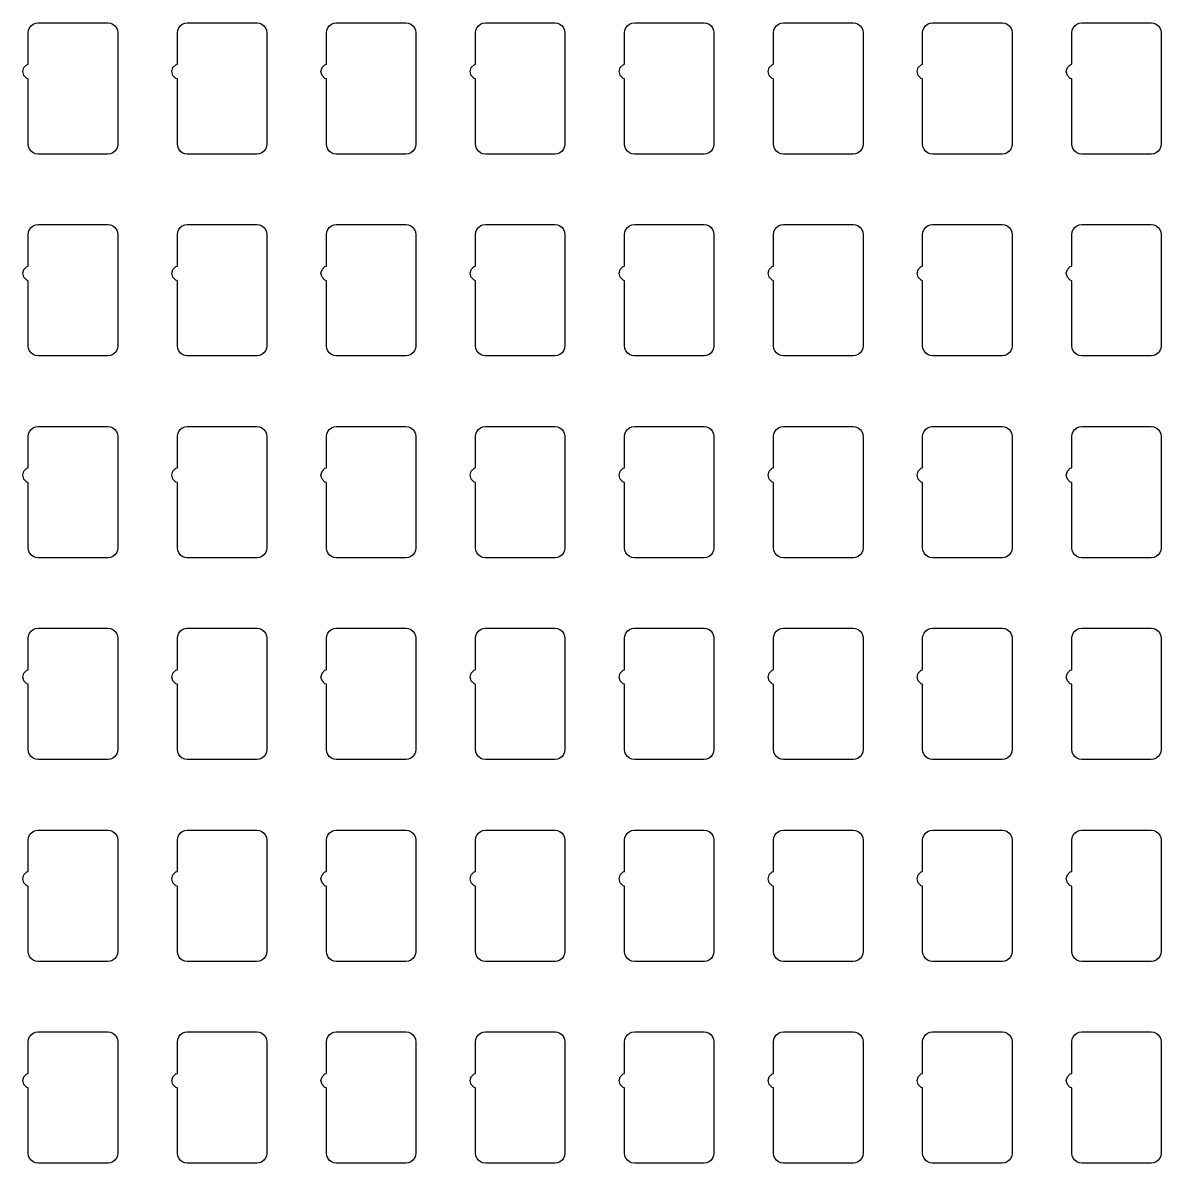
# Model space of a CAD drawing. Extents: x 11 to 212, y 11 to 212.
# Drawn here: x 79.72 to 93.2, y 97.29 to 110.78 of the extents above; entities that cross this region are included whole.
import ezdxf

# ---------------------------------------------------------------- set-up
doc = ezdxf.new("R2010")
doc.units = 0
doc.layers.add('C2', color=7, linetype='continuous')

msp = doc.modelspace()

# ---------------------------------------------------------------- linework, layer by layer
at = {"layer": 'C2'}
for points in [[(80.729, 110.782), (80.76, 110.778), (80.788, 110.767), (80.813, 110.748), (80.831, 110.724), (80.843, 110.695), (80.847, 110.665), (80.847, 109.347), (80.843, 109.317), (80.831, 109.288), (80.813, 109.264), (80.788, 109.245), (80.76, 109.233), (80.729, 109.229), (79.906, 109.229), (79.875, 109.233), (79.847, 109.245), (79.823, 109.264), (79.804, 109.288), (79.792, 109.317), (79.788, 109.347), (79.788, 110.12), (79.771, 110.124), (79.736, 110.159), (79.724, 110.206), (79.736, 110.253), (79.771, 110.287), (79.788, 110.292), (79.788, 110.665), (79.792, 110.695), (79.804, 110.724), (79.823, 110.748), (79.847, 110.767), (79.875, 110.778), (79.906, 110.782)], [(82.494, 110.782), (82.525, 110.778), (82.553, 110.767), (82.577, 110.748), (82.596, 110.724), (82.608, 110.695), (82.612, 110.665), (82.612, 109.347), (82.608, 109.317), (82.596, 109.288), (82.577, 109.264), (82.553, 109.245), (82.525, 109.233), (82.494, 109.229), (81.671, 109.229), (81.64, 109.233), (81.612, 109.245), (81.587, 109.264), (81.569, 109.288), (81.557, 109.317), (81.553, 109.347), (81.553, 110.12), (81.535, 110.124), (81.501, 110.159), (81.488, 110.206), (81.501, 110.253), (81.535, 110.287), (81.553, 110.292), (81.553, 110.665), (81.557, 110.695), (81.569, 110.724), (81.587, 110.748), (81.612, 110.767), (81.64, 110.778), (81.671, 110.782)], [(84.259, 110.782), (84.289, 110.778), (84.318, 110.767), (84.342, 110.748), (84.361, 110.724), (84.372, 110.695), (84.376, 110.665), (84.376, 109.347), (84.372, 109.317), (84.361, 109.288), (84.342, 109.264), (84.318, 109.245), (84.289, 109.233), (84.259, 109.229), (83.435, 109.229), (83.405, 109.233), (83.376, 109.245), (83.352, 109.264), (83.333, 109.288), (83.322, 109.317), (83.318, 109.347), (83.318, 110.12), (83.3, 110.124), (83.266, 110.159), (83.253, 110.206), (83.266, 110.253), (83.3, 110.287), (83.318, 110.292), (83.318, 110.665), (83.322, 110.695), (83.333, 110.724), (83.352, 110.748), (83.376, 110.767), (83.405, 110.778), (83.435, 110.782)], [(86.024, 110.782), (86.054, 110.778), (86.082, 110.767), (86.107, 110.748), (86.125, 110.724), (86.137, 110.695), (86.141, 110.665), (86.141, 109.347), (86.137, 109.317), (86.125, 109.288), (86.107, 109.264), (86.082, 109.245), (86.054, 109.233), (86.024, 109.229), (85.2, 109.229), (85.17, 109.233), (85.141, 109.245), (85.117, 109.264), (85.098, 109.288), (85.086, 109.317), (85.082, 109.347), (85.082, 110.12), (85.065, 110.124), (85.03, 110.159), (85.018, 110.206), (85.03, 110.253), (85.065, 110.287), (85.082, 110.292), (85.082, 110.665), (85.086, 110.695), (85.098, 110.724), (85.117, 110.748), (85.141, 110.767), (85.17, 110.778), (85.2, 110.782)], [(87.788, 110.782), (87.819, 110.778), (87.847, 110.767), (87.871, 110.748), (87.89, 110.724), (87.902, 110.695), (87.906, 110.665), (87.906, 109.347), (87.902, 109.317), (87.89, 109.288), (87.871, 109.264), (87.847, 109.245), (87.819, 109.233), (87.788, 109.229), (86.965, 109.229), (86.934, 109.233), (86.906, 109.245), (86.882, 109.264), (86.863, 109.288), (86.851, 109.317), (86.847, 109.347), (86.847, 110.12), (86.829, 110.124), (86.795, 110.159), (86.782, 110.206), (86.795, 110.253), (86.829, 110.287), (86.847, 110.292), (86.847, 110.665), (86.851, 110.695), (86.863, 110.724), (86.882, 110.748), (86.906, 110.767), (86.934, 110.778), (86.965, 110.782)], [(89.553, 110.782), (89.583, 110.778), (89.612, 110.767), (89.636, 110.748), (89.655, 110.724), (89.667, 110.695), (89.671, 110.665), (89.671, 109.347), (89.667, 109.317), (89.655, 109.288), (89.636, 109.264), (89.612, 109.245), (89.583, 109.233), (89.553, 109.229), (88.729, 109.229), (88.699, 109.233), (88.671, 109.245), (88.646, 109.264), (88.628, 109.288), (88.616, 109.317), (88.612, 109.347), (88.612, 110.12), (88.594, 110.124), (88.56, 110.159), (88.547, 110.206), (88.56, 110.253), (88.594, 110.287), (88.612, 110.292), (88.612, 110.665), (88.616, 110.695), (88.628, 110.724), (88.646, 110.748), (88.671, 110.767), (88.699, 110.778), (88.729, 110.782)], [(91.318, 110.782), (91.348, 110.778), (91.376, 110.767), (91.401, 110.748), (91.42, 110.724), (91.431, 110.695), (91.435, 110.665), (91.435, 109.347), (91.431, 109.317), (91.42, 109.288), (91.401, 109.264), (91.376, 109.245), (91.348, 109.233), (91.318, 109.229), (90.494, 109.229), (90.464, 109.233), (90.435, 109.245), (90.411, 109.264), (90.392, 109.288), (90.38, 109.317), (90.376, 109.347), (90.376, 110.12), (90.359, 110.124), (90.324, 110.159), (90.312, 110.206), (90.324, 110.253), (90.359, 110.287), (90.376, 110.292), (90.376, 110.665), (90.38, 110.695), (90.392, 110.724), (90.411, 110.748), (90.435, 110.767), (90.464, 110.778), (90.494, 110.782)], [(93.082, 110.782), (93.113, 110.778), (93.141, 110.767), (93.166, 110.748), (93.184, 110.724), (93.196, 110.695), (93.2, 110.665), (93.2, 109.347), (93.196, 109.317), (93.184, 109.288), (93.166, 109.264), (93.141, 109.245), (93.113, 109.233), (93.082, 109.229), (92.259, 109.229), (92.228, 109.233), (92.2, 109.245), (92.176, 109.264), (92.157, 109.288), (92.145, 109.317), (92.141, 109.347), (92.141, 110.12), (92.124, 110.124), (92.089, 110.159), (92.076, 110.206), (92.089, 110.253), (92.124, 110.287), (92.141, 110.292), (92.141, 110.665), (92.145, 110.695), (92.157, 110.724), (92.176, 110.748), (92.2, 110.767), (92.228, 110.778), (92.259, 110.782)], [(80.729, 108.394), (80.76, 108.39), (80.788, 108.378), (80.813, 108.36), (80.831, 108.335), (80.843, 108.307), (80.847, 108.276), (80.847, 106.959), (80.843, 106.928), (80.831, 106.9), (80.813, 106.876), (80.788, 106.857), (80.76, 106.845), (80.729, 106.841), (79.906, 106.841), (79.875, 106.845), (79.847, 106.857), (79.823, 106.876), (79.804, 106.9), (79.792, 106.928), (79.788, 106.959), (79.788, 107.731), (79.771, 107.736), (79.736, 107.771), (79.724, 107.818), (79.736, 107.865), (79.771, 107.899), (79.788, 107.904), (79.788, 108.276), (79.792, 108.307), (79.804, 108.335), (79.823, 108.36), (79.847, 108.378), (79.875, 108.39), (79.906, 108.394)], [(82.494, 108.394), (82.525, 108.39), (82.553, 108.378), (82.577, 108.36), (82.596, 108.335), (82.608, 108.307), (82.612, 108.276), (82.612, 106.959), (82.608, 106.928), (82.596, 106.9), (82.577, 106.876), (82.553, 106.857), (82.525, 106.845), (82.494, 106.841), (81.671, 106.841), (81.64, 106.845), (81.612, 106.857), (81.587, 106.876), (81.569, 106.9), (81.557, 106.928), (81.553, 106.959), (81.553, 107.731), (81.535, 107.736), (81.501, 107.771), (81.488, 107.818), (81.501, 107.865), (81.535, 107.899), (81.553, 107.904), (81.553, 108.276), (81.557, 108.307), (81.569, 108.335), (81.587, 108.36), (81.612, 108.378), (81.64, 108.39), (81.671, 108.394)], [(84.259, 108.394), (84.289, 108.39), (84.318, 108.378), (84.342, 108.36), (84.361, 108.335), (84.372, 108.307), (84.376, 108.276), (84.376, 106.959), (84.372, 106.928), (84.361, 106.9), (84.342, 106.876), (84.318, 106.857), (84.289, 106.845), (84.259, 106.841), (83.435, 106.841), (83.405, 106.845), (83.376, 106.857), (83.352, 106.876), (83.333, 106.9), (83.322, 106.928), (83.318, 106.959), (83.318, 107.731), (83.3, 107.736), (83.266, 107.771), (83.253, 107.818), (83.266, 107.865), (83.3, 107.899), (83.318, 107.904), (83.318, 108.276), (83.322, 108.307), (83.333, 108.335), (83.352, 108.36), (83.376, 108.378), (83.405, 108.39), (83.435, 108.394)], [(86.024, 108.394), (86.054, 108.39), (86.082, 108.378), (86.107, 108.36), (86.125, 108.335), (86.137, 108.307), (86.141, 108.276), (86.141, 106.959), (86.137, 106.928), (86.125, 106.9), (86.107, 106.876), (86.082, 106.857), (86.054, 106.845), (86.024, 106.841), (85.2, 106.841), (85.17, 106.845), (85.141, 106.857), (85.117, 106.876), (85.098, 106.9), (85.086, 106.928), (85.082, 106.959), (85.082, 107.731), (85.065, 107.736), (85.03, 107.771), (85.018, 107.818), (85.03, 107.865), (85.065, 107.899), (85.082, 107.904), (85.082, 108.276), (85.086, 108.307), (85.098, 108.335), (85.117, 108.36), (85.141, 108.378), (85.17, 108.39), (85.2, 108.394)], [(87.788, 108.394), (87.819, 108.39), (87.847, 108.378), (87.871, 108.36), (87.89, 108.335), (87.902, 108.307), (87.906, 108.276), (87.906, 106.959), (87.902, 106.928), (87.89, 106.9), (87.871, 106.876), (87.847, 106.857), (87.819, 106.845), (87.788, 106.841), (86.965, 106.841), (86.934, 106.845), (86.906, 106.857), (86.882, 106.876), (86.863, 106.9), (86.851, 106.928), (86.847, 106.959), (86.847, 107.731), (86.829, 107.736), (86.795, 107.771), (86.782, 107.818), (86.795, 107.865), (86.829, 107.899), (86.847, 107.904), (86.847, 108.276), (86.851, 108.307), (86.863, 108.335), (86.882, 108.36), (86.906, 108.378), (86.934, 108.39), (86.965, 108.394)], [(89.553, 108.394), (89.583, 108.39), (89.612, 108.378), (89.636, 108.36), (89.655, 108.335), (89.667, 108.307), (89.671, 108.276), (89.671, 106.959), (89.667, 106.928), (89.655, 106.9), (89.636, 106.876), (89.612, 106.857), (89.583, 106.845), (89.553, 106.841), (88.729, 106.841), (88.699, 106.845), (88.671, 106.857), (88.646, 106.876), (88.628, 106.9), (88.616, 106.928), (88.612, 106.959), (88.612, 107.731), (88.594, 107.736), (88.56, 107.771), (88.547, 107.818), (88.56, 107.865), (88.594, 107.899), (88.612, 107.904), (88.612, 108.276), (88.616, 108.307), (88.628, 108.335), (88.646, 108.36), (88.671, 108.378), (88.699, 108.39), (88.729, 108.394)], [(91.318, 108.394), (91.348, 108.39), (91.376, 108.378), (91.401, 108.36), (91.42, 108.335), (91.431, 108.307), (91.435, 108.276), (91.435, 106.959), (91.431, 106.928), (91.42, 106.9), (91.401, 106.876), (91.376, 106.857), (91.348, 106.845), (91.318, 106.841), (90.494, 106.841), (90.464, 106.845), (90.435, 106.857), (90.411, 106.876), (90.392, 106.9), (90.38, 106.928), (90.376, 106.959), (90.376, 107.731), (90.359, 107.736), (90.324, 107.771), (90.312, 107.818), (90.324, 107.865), (90.359, 107.899), (90.376, 107.904), (90.376, 108.276), (90.38, 108.307), (90.392, 108.335), (90.411, 108.36), (90.435, 108.378), (90.464, 108.39), (90.494, 108.394)], [(93.082, 108.394), (93.113, 108.39), (93.141, 108.378), (93.166, 108.36), (93.184, 108.335), (93.196, 108.307), (93.2, 108.276), (93.2, 106.959), (93.196, 106.928), (93.184, 106.9), (93.166, 106.876), (93.141, 106.857), (93.113, 106.845), (93.082, 106.841), (92.259, 106.841), (92.228, 106.845), (92.2, 106.857), (92.176, 106.876), (92.157, 106.9), (92.145, 106.928), (92.141, 106.959), (92.141, 107.731), (92.124, 107.736), (92.089, 107.771), (92.076, 107.818), (92.089, 107.865), (92.124, 107.899), (92.141, 107.904), (92.141, 108.276), (92.145, 108.307), (92.157, 108.335), (92.176, 108.36), (92.2, 108.378), (92.228, 108.39), (92.259, 108.394)], [(80.729, 106.006), (80.76, 106.002), (80.788, 105.99), (80.813, 105.971), (80.831, 105.947), (80.843, 105.919), (80.847, 105.888), (80.847, 104.571), (80.843, 104.54), (80.831, 104.512), (80.813, 104.487), (80.788, 104.469), (80.76, 104.457), (80.729, 104.453), (79.906, 104.453), (79.875, 104.457), (79.847, 104.469), (79.823, 104.487), (79.804, 104.512), (79.792, 104.54), (79.788, 104.571), (79.788, 105.343), (79.771, 105.348), (79.736, 105.382), (79.724, 105.429), (79.736, 105.476), (79.771, 105.511), (79.788, 105.516), (79.788, 105.888), (79.792, 105.919), (79.804, 105.947), (79.823, 105.971), (79.847, 105.99), (79.875, 106.002), (79.906, 106.006)], [(82.494, 106.006), (82.525, 106.002), (82.553, 105.99), (82.577, 105.971), (82.596, 105.947), (82.608, 105.919), (82.612, 105.888), (82.612, 104.571), (82.608, 104.54), (82.596, 104.512), (82.577, 104.487), (82.553, 104.469), (82.525, 104.457), (82.494, 104.453), (81.671, 104.453), (81.64, 104.457), (81.612, 104.469), (81.587, 104.487), (81.569, 104.512), (81.557, 104.54), (81.553, 104.571), (81.553, 105.343), (81.535, 105.348), (81.501, 105.382), (81.488, 105.429), (81.501, 105.476), (81.535, 105.511), (81.553, 105.516), (81.553, 105.888), (81.557, 105.919), (81.569, 105.947), (81.587, 105.971), (81.612, 105.99), (81.64, 106.002), (81.671, 106.006)], [(84.259, 106.006), (84.289, 106.002), (84.318, 105.99), (84.342, 105.971), (84.361, 105.947), (84.372, 105.919), (84.376, 105.888), (84.376, 104.571), (84.372, 104.54), (84.361, 104.512), (84.342, 104.487), (84.318, 104.469), (84.289, 104.457), (84.259, 104.453), (83.435, 104.453), (83.405, 104.457), (83.376, 104.469), (83.352, 104.487), (83.333, 104.512), (83.322, 104.54), (83.318, 104.571), (83.318, 105.343), (83.3, 105.348), (83.266, 105.382), (83.253, 105.429), (83.266, 105.476), (83.3, 105.511), (83.318, 105.516), (83.318, 105.888), (83.322, 105.919), (83.333, 105.947), (83.352, 105.971), (83.376, 105.99), (83.405, 106.002), (83.435, 106.006)], [(86.024, 106.006), (86.054, 106.002), (86.082, 105.99), (86.107, 105.971), (86.125, 105.947), (86.137, 105.919), (86.141, 105.888), (86.141, 104.571), (86.137, 104.54), (86.125, 104.512), (86.107, 104.487), (86.082, 104.469), (86.054, 104.457), (86.024, 104.453), (85.2, 104.453), (85.17, 104.457), (85.141, 104.469), (85.117, 104.487), (85.098, 104.512), (85.086, 104.54), (85.082, 104.571), (85.082, 105.343), (85.065, 105.348), (85.03, 105.382), (85.018, 105.429), (85.03, 105.476), (85.065, 105.511), (85.082, 105.516), (85.082, 105.888), (85.086, 105.919), (85.098, 105.947), (85.117, 105.971), (85.141, 105.99), (85.17, 106.002), (85.2, 106.006)], [(87.788, 106.006), (87.819, 106.002), (87.847, 105.99), (87.871, 105.971), (87.89, 105.947), (87.902, 105.919), (87.906, 105.888), (87.906, 104.571), (87.902, 104.54), (87.89, 104.512), (87.871, 104.487), (87.847, 104.469), (87.819, 104.457), (87.788, 104.453), (86.965, 104.453), (86.934, 104.457), (86.906, 104.469), (86.882, 104.487), (86.863, 104.512), (86.851, 104.54), (86.847, 104.571), (86.847, 105.343), (86.829, 105.348), (86.795, 105.382), (86.782, 105.429), (86.795, 105.476), (86.829, 105.511), (86.847, 105.516), (86.847, 105.888), (86.851, 105.919), (86.863, 105.947), (86.882, 105.971), (86.906, 105.99), (86.934, 106.002), (86.965, 106.006)], [(89.553, 106.006), (89.583, 106.002), (89.612, 105.99), (89.636, 105.971), (89.655, 105.947), (89.667, 105.919), (89.671, 105.888), (89.671, 104.571), (89.667, 104.54), (89.655, 104.512), (89.636, 104.487), (89.612, 104.469), (89.583, 104.457), (89.553, 104.453), (88.729, 104.453), (88.699, 104.457), (88.671, 104.469), (88.646, 104.487), (88.628, 104.512), (88.616, 104.54), (88.612, 104.571), (88.612, 105.343), (88.594, 105.348), (88.56, 105.382), (88.547, 105.429), (88.56, 105.476), (88.594, 105.511), (88.612, 105.516), (88.612, 105.888), (88.616, 105.919), (88.628, 105.947), (88.646, 105.971), (88.671, 105.99), (88.699, 106.002), (88.729, 106.006)], [(91.318, 106.006), (91.348, 106.002), (91.376, 105.99), (91.401, 105.971), (91.42, 105.947), (91.431, 105.919), (91.435, 105.888), (91.435, 104.571), (91.431, 104.54), (91.42, 104.512), (91.401, 104.487), (91.376, 104.469), (91.348, 104.457), (91.318, 104.453), (90.494, 104.453), (90.464, 104.457), (90.435, 104.469), (90.411, 104.487), (90.392, 104.512), (90.38, 104.54), (90.376, 104.571), (90.376, 105.343), (90.359, 105.348), (90.324, 105.382), (90.312, 105.429), (90.324, 105.476), (90.359, 105.511), (90.376, 105.516), (90.376, 105.888), (90.38, 105.919), (90.392, 105.947), (90.411, 105.971), (90.435, 105.99), (90.464, 106.002), (90.494, 106.006)], [(93.082, 106.006), (93.113, 106.002), (93.141, 105.99), (93.166, 105.971), (93.184, 105.947), (93.196, 105.919), (93.2, 105.888), (93.2, 104.571), (93.196, 104.54), (93.184, 104.512), (93.166, 104.487), (93.141, 104.469), (93.113, 104.457), (93.082, 104.453), (92.259, 104.453), (92.228, 104.457), (92.2, 104.469), (92.176, 104.487), (92.157, 104.512), (92.145, 104.54), (92.141, 104.571), (92.141, 105.343), (92.124, 105.348), (92.089, 105.382), (92.076, 105.429), (92.089, 105.476), (92.124, 105.511), (92.141, 105.516), (92.141, 105.888), (92.145, 105.919), (92.157, 105.947), (92.176, 105.971), (92.2, 105.99), (92.228, 106.002), (92.259, 106.006)], [(80.729, 103.618), (80.76, 103.614), (80.788, 103.602), (80.813, 103.583), (80.831, 103.559), (80.843, 103.53), (80.847, 103.5), (80.847, 102.182), (80.843, 102.152), (80.831, 102.124), (80.813, 102.099), (80.788, 102.08), (80.76, 102.069), (80.729, 102.065), (79.906, 102.065), (79.875, 102.069), (79.847, 102.08), (79.823, 102.099), (79.804, 102.124), (79.792, 102.152), (79.788, 102.182), (79.788, 102.955), (79.771, 102.96), (79.736, 102.994), (79.724, 103.041), (79.736, 103.088), (79.771, 103.123), (79.788, 103.127), (79.788, 103.5), (79.792, 103.53), (79.804, 103.559), (79.823, 103.583), (79.847, 103.602), (79.875, 103.614), (79.906, 103.618)], [(82.494, 103.618), (82.525, 103.614), (82.553, 103.602), (82.577, 103.583), (82.596, 103.559), (82.608, 103.53), (82.612, 103.5), (82.612, 102.182), (82.608, 102.152), (82.596, 102.124), (82.577, 102.099), (82.553, 102.08), (82.525, 102.069), (82.494, 102.065), (81.671, 102.065), (81.64, 102.069), (81.612, 102.08), (81.587, 102.099), (81.569, 102.124), (81.557, 102.152), (81.553, 102.182), (81.553, 102.955), (81.535, 102.96), (81.501, 102.994), (81.488, 103.041), (81.501, 103.088), (81.535, 103.123), (81.553, 103.127), (81.553, 103.5), (81.557, 103.53), (81.569, 103.559), (81.587, 103.583), (81.612, 103.602), (81.64, 103.614), (81.671, 103.618)], [(84.259, 103.618), (84.289, 103.614), (84.318, 103.602), (84.342, 103.583), (84.361, 103.559), (84.372, 103.53), (84.376, 103.5), (84.376, 102.182), (84.372, 102.152), (84.361, 102.124), (84.342, 102.099), (84.318, 102.08), (84.289, 102.069), (84.259, 102.065), (83.435, 102.065), (83.405, 102.069), (83.376, 102.08), (83.352, 102.099), (83.333, 102.124), (83.322, 102.152), (83.318, 102.182), (83.318, 102.955), (83.3, 102.96), (83.266, 102.994), (83.253, 103.041), (83.266, 103.088), (83.3, 103.123), (83.318, 103.127), (83.318, 103.5), (83.322, 103.53), (83.333, 103.559), (83.352, 103.583), (83.376, 103.602), (83.405, 103.614), (83.435, 103.618)], [(86.024, 103.618), (86.054, 103.614), (86.082, 103.602), (86.107, 103.583), (86.125, 103.559), (86.137, 103.53), (86.141, 103.5), (86.141, 102.182), (86.137, 102.152), (86.125, 102.124), (86.107, 102.099), (86.082, 102.08), (86.054, 102.069), (86.024, 102.065), (85.2, 102.065), (85.17, 102.069), (85.141, 102.08), (85.117, 102.099), (85.098, 102.124), (85.086, 102.152), (85.082, 102.182), (85.082, 102.955), (85.065, 102.96), (85.03, 102.994), (85.018, 103.041), (85.03, 103.088), (85.065, 103.123), (85.082, 103.127), (85.082, 103.5), (85.086, 103.53), (85.098, 103.559), (85.117, 103.583), (85.141, 103.602), (85.17, 103.614), (85.2, 103.618)], [(87.788, 103.618), (87.819, 103.614), (87.847, 103.602), (87.871, 103.583), (87.89, 103.559), (87.902, 103.53), (87.906, 103.5), (87.906, 102.182), (87.902, 102.152), (87.89, 102.124), (87.871, 102.099), (87.847, 102.08), (87.819, 102.069), (87.788, 102.065), (86.965, 102.065), (86.934, 102.069), (86.906, 102.08), (86.882, 102.099), (86.863, 102.124), (86.851, 102.152), (86.847, 102.182), (86.847, 102.955), (86.829, 102.96), (86.795, 102.994), (86.782, 103.041), (86.795, 103.088), (86.829, 103.123), (86.847, 103.127), (86.847, 103.5), (86.851, 103.53), (86.863, 103.559), (86.882, 103.583), (86.906, 103.602), (86.934, 103.614), (86.965, 103.618)], [(89.553, 103.618), (89.583, 103.614), (89.612, 103.602), (89.636, 103.583), (89.655, 103.559), (89.667, 103.53), (89.671, 103.5), (89.671, 102.182), (89.667, 102.152), (89.655, 102.124), (89.636, 102.099), (89.612, 102.08), (89.583, 102.069), (89.553, 102.065), (88.729, 102.065), (88.699, 102.069), (88.671, 102.08), (88.646, 102.099), (88.628, 102.124), (88.616, 102.152), (88.612, 102.182), (88.612, 102.955), (88.594, 102.96), (88.56, 102.994), (88.547, 103.041), (88.56, 103.088), (88.594, 103.123), (88.612, 103.127), (88.612, 103.5), (88.616, 103.53), (88.628, 103.559), (88.646, 103.583), (88.671, 103.602), (88.699, 103.614), (88.729, 103.618)], [(91.318, 103.618), (91.348, 103.614), (91.376, 103.602), (91.401, 103.583), (91.42, 103.559), (91.431, 103.53), (91.435, 103.5), (91.435, 102.182), (91.431, 102.152), (91.42, 102.124), (91.401, 102.099), (91.376, 102.08), (91.348, 102.069), (91.318, 102.065), (90.494, 102.065), (90.464, 102.069), (90.435, 102.08), (90.411, 102.099), (90.392, 102.124), (90.38, 102.152), (90.376, 102.182), (90.376, 102.955), (90.359, 102.96), (90.324, 102.994), (90.312, 103.041), (90.324, 103.088), (90.359, 103.123), (90.376, 103.127), (90.376, 103.5), (90.38, 103.53), (90.392, 103.559), (90.411, 103.583), (90.435, 103.602), (90.464, 103.614), (90.494, 103.618)], [(93.082, 103.618), (93.113, 103.614), (93.141, 103.602), (93.166, 103.583), (93.184, 103.559), (93.196, 103.53), (93.2, 103.5), (93.2, 102.182), (93.196, 102.152), (93.184, 102.124), (93.166, 102.099), (93.141, 102.08), (93.113, 102.069), (93.082, 102.065), (92.259, 102.065), (92.228, 102.069), (92.2, 102.08), (92.176, 102.099), (92.157, 102.124), (92.145, 102.152), (92.141, 102.182), (92.141, 102.955), (92.124, 102.96), (92.089, 102.994), (92.076, 103.041), (92.089, 103.088), (92.124, 103.123), (92.141, 103.127), (92.141, 103.5), (92.145, 103.53), (92.157, 103.559), (92.176, 103.583), (92.2, 103.602), (92.228, 103.614), (92.259, 103.618)], [(80.729, 101.229), (80.76, 101.225), (80.788, 101.214), (80.813, 101.195), (80.831, 101.171), (80.843, 101.142), (80.847, 101.112), (80.847, 99.794), (80.843, 99.764), (80.831, 99.735), (80.813, 99.711), (80.788, 99.692), (80.76, 99.68), (80.729, 99.676), (79.906, 99.676), (79.875, 99.68), (79.847, 99.692), (79.823, 99.711), (79.804, 99.735), (79.792, 99.764), (79.788, 99.794), (79.788, 100.567), (79.771, 100.571), (79.736, 100.606), (79.724, 100.653), (79.736, 100.7), (79.771, 100.734), (79.788, 100.739), (79.788, 101.112), (79.792, 101.142), (79.804, 101.171), (79.823, 101.195), (79.847, 101.214), (79.875, 101.225), (79.906, 101.229)], [(82.494, 101.229), (82.525, 101.225), (82.553, 101.214), (82.577, 101.195), (82.596, 101.171), (82.608, 101.142), (82.612, 101.112), (82.612, 99.794), (82.608, 99.764), (82.596, 99.735), (82.577, 99.711), (82.553, 99.692), (82.525, 99.68), (82.494, 99.676), (81.671, 99.676), (81.64, 99.68), (81.612, 99.692), (81.587, 99.711), (81.569, 99.735), (81.557, 99.764), (81.553, 99.794), (81.553, 100.567), (81.535, 100.571), (81.501, 100.606), (81.488, 100.653), (81.501, 100.7), (81.535, 100.734), (81.553, 100.739), (81.553, 101.112), (81.557, 101.142), (81.569, 101.171), (81.587, 101.195), (81.612, 101.214), (81.64, 101.225), (81.671, 101.229)], [(84.259, 101.229), (84.289, 101.225), (84.318, 101.214), (84.342, 101.195), (84.361, 101.171), (84.372, 101.142), (84.376, 101.112), (84.376, 99.794), (84.372, 99.764), (84.361, 99.735), (84.342, 99.711), (84.318, 99.692), (84.289, 99.68), (84.259, 99.676), (83.435, 99.676), (83.405, 99.68), (83.376, 99.692), (83.352, 99.711), (83.333, 99.735), (83.322, 99.764), (83.318, 99.794), (83.318, 100.567), (83.3, 100.571), (83.266, 100.606), (83.253, 100.653), (83.266, 100.7), (83.3, 100.734), (83.318, 100.739), (83.318, 101.112), (83.322, 101.142), (83.333, 101.171), (83.352, 101.195), (83.376, 101.214), (83.405, 101.225), (83.435, 101.229)], [(86.024, 101.229), (86.054, 101.225), (86.082, 101.214), (86.107, 101.195), (86.125, 101.171), (86.137, 101.142), (86.141, 101.112), (86.141, 99.794), (86.137, 99.764), (86.125, 99.735), (86.107, 99.711), (86.082, 99.692), (86.054, 99.68), (86.024, 99.676), (85.2, 99.676), (85.17, 99.68), (85.141, 99.692), (85.117, 99.711), (85.098, 99.735), (85.086, 99.764), (85.082, 99.794), (85.082, 100.567), (85.065, 100.571), (85.03, 100.606), (85.018, 100.653), (85.03, 100.7), (85.065, 100.734), (85.082, 100.739), (85.082, 101.112), (85.086, 101.142), (85.098, 101.171), (85.117, 101.195), (85.141, 101.214), (85.17, 101.225), (85.2, 101.229)], [(87.788, 101.229), (87.819, 101.225), (87.847, 101.214), (87.871, 101.195), (87.89, 101.171), (87.902, 101.142), (87.906, 101.112), (87.906, 99.794), (87.902, 99.764), (87.89, 99.735), (87.871, 99.711), (87.847, 99.692), (87.819, 99.68), (87.788, 99.676), (86.965, 99.676), (86.934, 99.68), (86.906, 99.692), (86.882, 99.711), (86.863, 99.735), (86.851, 99.764), (86.847, 99.794), (86.847, 100.567), (86.829, 100.571), (86.795, 100.606), (86.782, 100.653), (86.795, 100.7), (86.829, 100.734), (86.847, 100.739), (86.847, 101.112), (86.851, 101.142), (86.863, 101.171), (86.882, 101.195), (86.906, 101.214), (86.934, 101.225), (86.965, 101.229)], [(89.553, 101.229), (89.583, 101.225), (89.612, 101.214), (89.636, 101.195), (89.655, 101.171), (89.667, 101.142), (89.671, 101.112), (89.671, 99.794), (89.667, 99.764), (89.655, 99.735), (89.636, 99.711), (89.612, 99.692), (89.583, 99.68), (89.553, 99.676), (88.729, 99.676), (88.699, 99.68), (88.671, 99.692), (88.646, 99.711), (88.628, 99.735), (88.616, 99.764), (88.612, 99.794), (88.612, 100.567), (88.594, 100.571), (88.56, 100.606), (88.547, 100.653), (88.56, 100.7), (88.594, 100.734), (88.612, 100.739), (88.612, 101.112), (88.616, 101.142), (88.628, 101.171), (88.646, 101.195), (88.671, 101.214), (88.699, 101.225), (88.729, 101.229)], [(91.318, 101.229), (91.348, 101.225), (91.376, 101.214), (91.401, 101.195), (91.42, 101.171), (91.431, 101.142), (91.435, 101.112), (91.435, 99.794), (91.431, 99.764), (91.42, 99.735), (91.401, 99.711), (91.376, 99.692), (91.348, 99.68), (91.318, 99.676), (90.494, 99.676), (90.464, 99.68), (90.435, 99.692), (90.411, 99.711), (90.392, 99.735), (90.38, 99.764), (90.376, 99.794), (90.376, 100.567), (90.359, 100.571), (90.324, 100.606), (90.312, 100.653), (90.324, 100.7), (90.359, 100.734), (90.376, 100.739), (90.376, 101.112), (90.38, 101.142), (90.392, 101.171), (90.411, 101.195), (90.435, 101.214), (90.464, 101.225), (90.494, 101.229)], [(93.082, 101.229), (93.113, 101.225), (93.141, 101.214), (93.166, 101.195), (93.184, 101.171), (93.196, 101.142), (93.2, 101.112), (93.2, 99.794), (93.196, 99.764), (93.184, 99.735), (93.166, 99.711), (93.141, 99.692), (93.113, 99.68), (93.082, 99.676), (92.259, 99.676), (92.228, 99.68), (92.2, 99.692), (92.176, 99.711), (92.157, 99.735), (92.145, 99.764), (92.141, 99.794), (92.141, 100.567), (92.124, 100.571), (92.089, 100.606), (92.076, 100.653), (92.089, 100.7), (92.124, 100.734), (92.141, 100.739), (92.141, 101.112), (92.145, 101.142), (92.157, 101.171), (92.176, 101.195), (92.2, 101.214), (92.228, 101.225), (92.259, 101.229)], [(80.729, 98.841), (80.76, 98.837), (80.788, 98.825), (80.813, 98.807), (80.831, 98.782), (80.843, 98.754), (80.847, 98.724), (80.847, 97.406), (80.843, 97.375), (80.831, 97.347), (80.813, 97.323), (80.788, 97.304), (80.76, 97.292), (80.729, 97.288), (79.906, 97.288), (79.875, 97.292), (79.847, 97.304), (79.823, 97.323), (79.804, 97.347), (79.792, 97.375), (79.788, 97.406), (79.788, 98.178), (79.771, 98.183), (79.736, 98.218), (79.724, 98.265), (79.736, 98.312), (79.771, 98.346), (79.788, 98.351), (79.788, 98.724), (79.792, 98.754), (79.804, 98.782), (79.823, 98.807), (79.847, 98.825), (79.875, 98.837), (79.906, 98.841)], [(82.494, 98.841), (82.525, 98.837), (82.553, 98.825), (82.577, 98.807), (82.596, 98.782), (82.608, 98.754), (82.612, 98.724), (82.612, 97.406), (82.608, 97.375), (82.596, 97.347), (82.577, 97.323), (82.553, 97.304), (82.525, 97.292), (82.494, 97.288), (81.671, 97.288), (81.64, 97.292), (81.612, 97.304), (81.587, 97.323), (81.569, 97.347), (81.557, 97.375), (81.553, 97.406), (81.553, 98.178), (81.535, 98.183), (81.501, 98.218), (81.488, 98.265), (81.501, 98.312), (81.535, 98.346), (81.553, 98.351), (81.553, 98.724), (81.557, 98.754), (81.569, 98.782), (81.587, 98.807), (81.612, 98.825), (81.64, 98.837), (81.671, 98.841)], [(84.259, 98.841), (84.289, 98.837), (84.318, 98.825), (84.342, 98.807), (84.361, 98.782), (84.372, 98.754), (84.376, 98.724), (84.376, 97.406), (84.372, 97.375), (84.361, 97.347), (84.342, 97.323), (84.318, 97.304), (84.289, 97.292), (84.259, 97.288), (83.435, 97.288), (83.405, 97.292), (83.376, 97.304), (83.352, 97.323), (83.333, 97.347), (83.322, 97.375), (83.318, 97.406), (83.318, 98.178), (83.3, 98.183), (83.266, 98.218), (83.253, 98.265), (83.266, 98.312), (83.3, 98.346), (83.318, 98.351), (83.318, 98.724), (83.322, 98.754), (83.333, 98.782), (83.352, 98.807), (83.376, 98.825), (83.405, 98.837), (83.435, 98.841)], [(86.024, 98.841), (86.054, 98.837), (86.082, 98.825), (86.107, 98.807), (86.125, 98.782), (86.137, 98.754), (86.141, 98.724), (86.141, 97.406), (86.137, 97.375), (86.125, 97.347), (86.107, 97.323), (86.082, 97.304), (86.054, 97.292), (86.024, 97.288), (85.2, 97.288), (85.17, 97.292), (85.141, 97.304), (85.117, 97.323), (85.098, 97.347), (85.086, 97.375), (85.082, 97.406), (85.082, 98.178), (85.065, 98.183), (85.03, 98.218), (85.018, 98.265), (85.03, 98.312), (85.065, 98.346), (85.082, 98.351), (85.082, 98.724), (85.086, 98.754), (85.098, 98.782), (85.117, 98.807), (85.141, 98.825), (85.17, 98.837), (85.2, 98.841)], [(87.788, 98.841), (87.819, 98.837), (87.847, 98.825), (87.871, 98.807), (87.89, 98.782), (87.902, 98.754), (87.906, 98.724), (87.906, 97.406), (87.902, 97.375), (87.89, 97.347), (87.871, 97.323), (87.847, 97.304), (87.819, 97.292), (87.788, 97.288), (86.965, 97.288), (86.934, 97.292), (86.906, 97.304), (86.882, 97.323), (86.863, 97.347), (86.851, 97.375), (86.847, 97.406), (86.847, 98.178), (86.829, 98.183), (86.795, 98.218), (86.782, 98.265), (86.795, 98.312), (86.829, 98.346), (86.847, 98.351), (86.847, 98.724), (86.851, 98.754), (86.863, 98.782), (86.882, 98.807), (86.906, 98.825), (86.934, 98.837), (86.965, 98.841)], [(89.553, 98.841), (89.583, 98.837), (89.612, 98.825), (89.636, 98.807), (89.655, 98.782), (89.667, 98.754), (89.671, 98.724), (89.671, 97.406), (89.667, 97.375), (89.655, 97.347), (89.636, 97.323), (89.612, 97.304), (89.583, 97.292), (89.553, 97.288), (88.729, 97.288), (88.699, 97.292), (88.671, 97.304), (88.646, 97.323), (88.628, 97.347), (88.616, 97.375), (88.612, 97.406), (88.612, 98.178), (88.594, 98.183), (88.56, 98.218), (88.547, 98.265), (88.56, 98.312), (88.594, 98.346), (88.612, 98.351), (88.612, 98.724), (88.616, 98.754), (88.628, 98.782), (88.646, 98.807), (88.671, 98.825), (88.699, 98.837), (88.729, 98.841)], [(91.318, 98.841), (91.348, 98.837), (91.376, 98.825), (91.401, 98.807), (91.42, 98.782), (91.431, 98.754), (91.435, 98.724), (91.435, 97.406), (91.431, 97.375), (91.42, 97.347), (91.401, 97.323), (91.376, 97.304), (91.348, 97.292), (91.318, 97.288), (90.494, 97.288), (90.464, 97.292), (90.435, 97.304), (90.411, 97.323), (90.392, 97.347), (90.38, 97.375), (90.376, 97.406), (90.376, 98.178), (90.359, 98.183), (90.324, 98.218), (90.312, 98.265), (90.324, 98.312), (90.359, 98.346), (90.376, 98.351), (90.376, 98.724), (90.38, 98.754), (90.392, 98.782), (90.411, 98.807), (90.435, 98.825), (90.464, 98.837), (90.494, 98.841)], [(93.082, 98.841), (93.113, 98.837), (93.141, 98.825), (93.166, 98.807), (93.184, 98.782), (93.196, 98.754), (93.2, 98.724), (93.2, 97.406), (93.196, 97.375), (93.184, 97.347), (93.166, 97.323), (93.141, 97.304), (93.113, 97.292), (93.082, 97.288), (92.259, 97.288), (92.228, 97.292), (92.2, 97.304), (92.176, 97.323), (92.157, 97.347), (92.145, 97.375), (92.141, 97.406), (92.141, 98.178), (92.124, 98.183), (92.089, 98.218), (92.076, 98.265), (92.089, 98.312), (92.124, 98.346), (92.141, 98.351), (92.141, 98.724), (92.145, 98.754), (92.157, 98.782), (92.176, 98.807), (92.2, 98.825), (92.228, 98.837), (92.259, 98.841)]]:
    msp.add_lwpolyline(points, close=True, dxfattribs=at)

doc.saveas('drawing.dxf')
